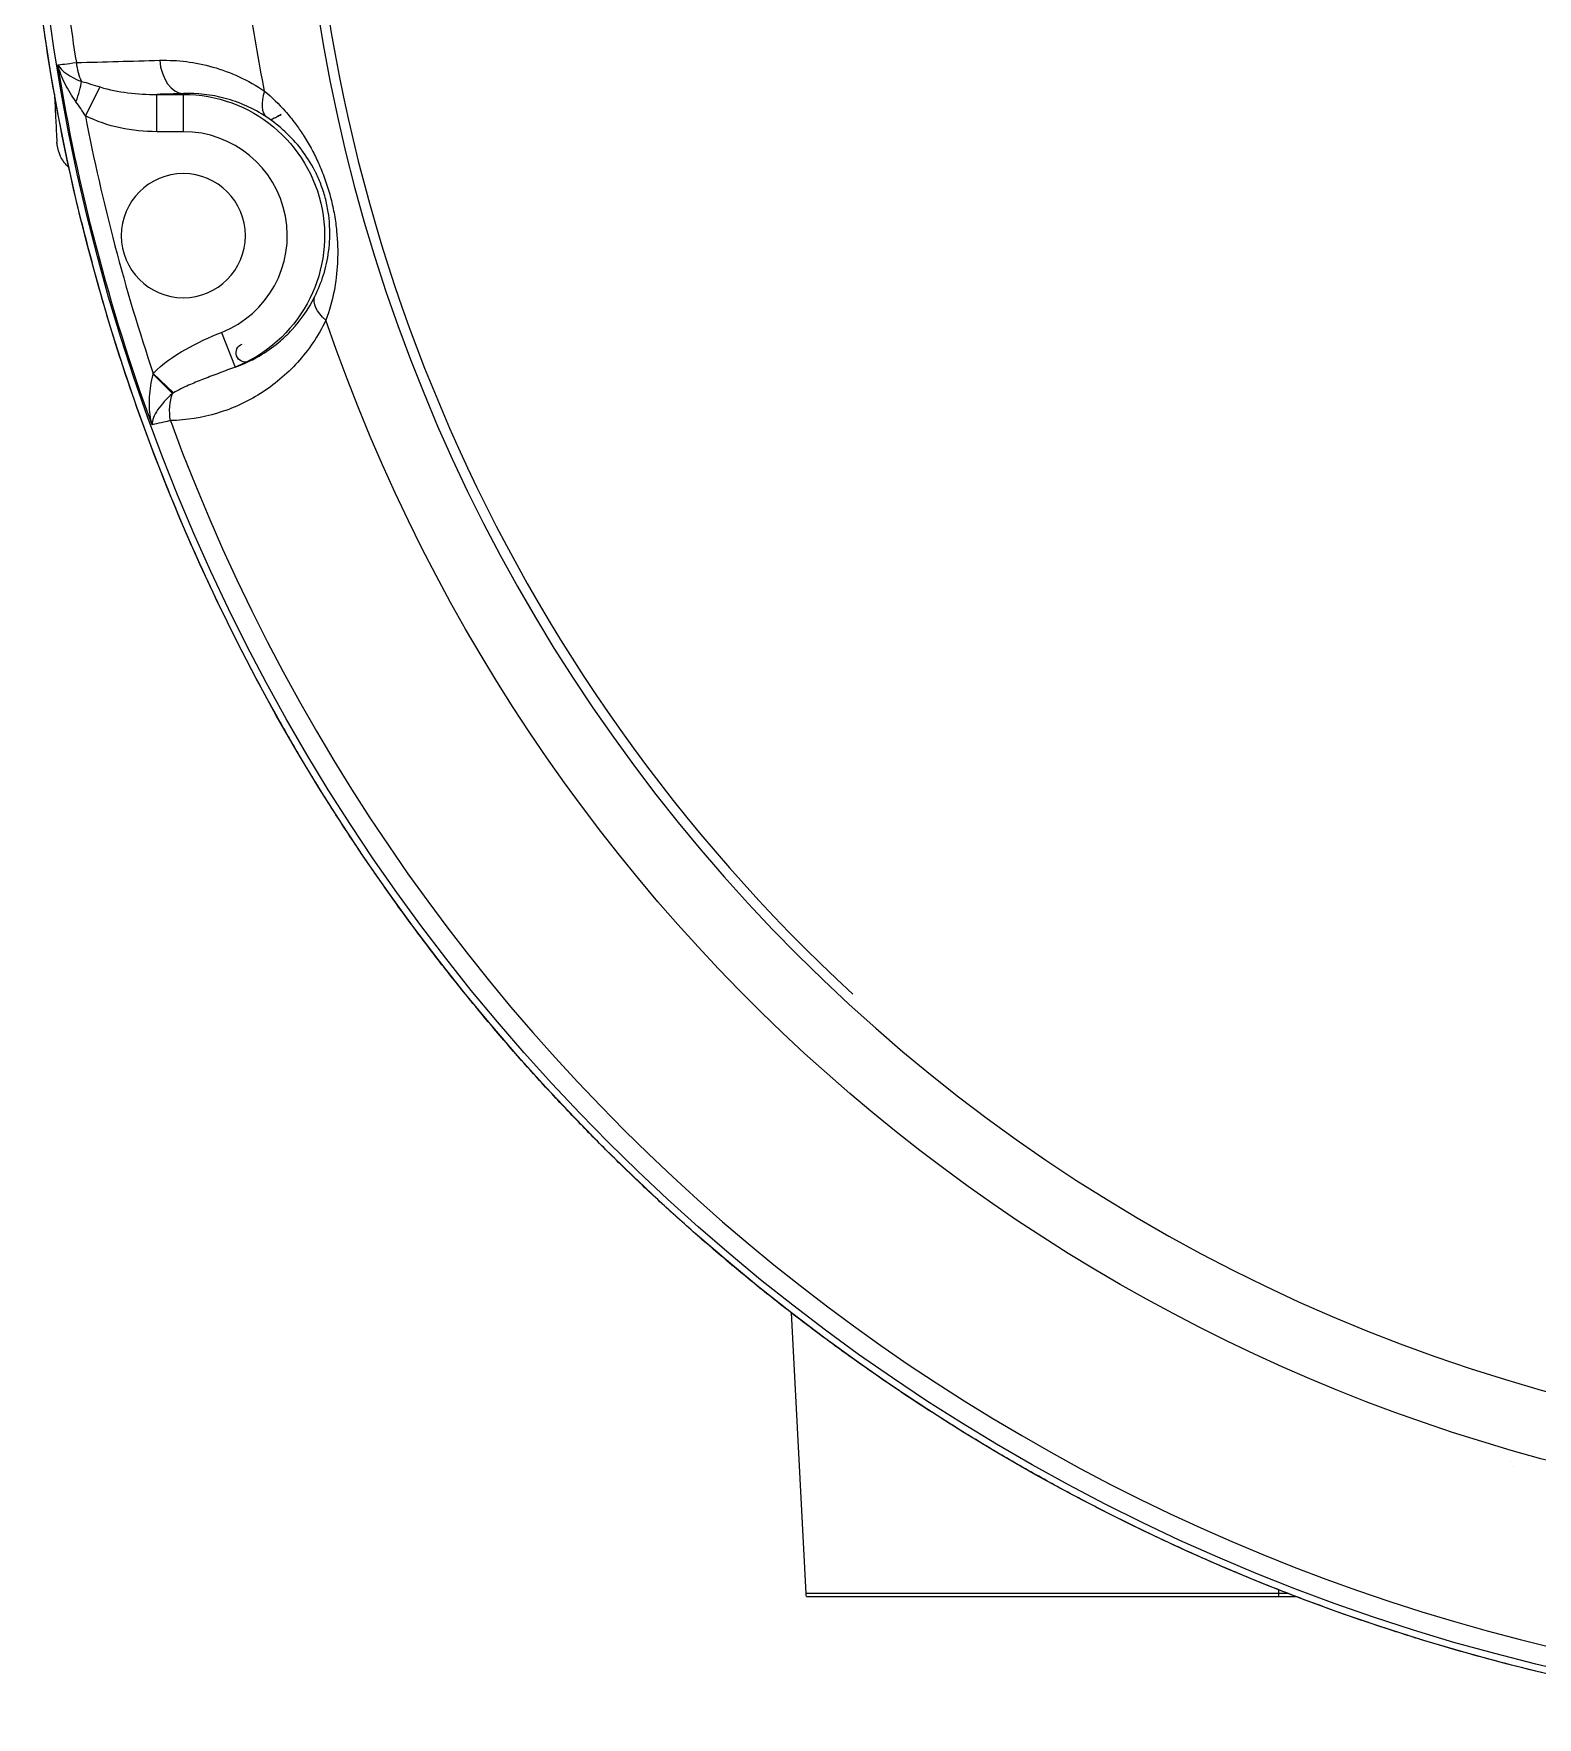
# Model space of a CAD drawing. Header units: millimetres. Extents: x 553637 to 584936, y 5008 to 53898.
# Drawn here: x 559747.9 to 559828.5, y 33126 to 33216.2 of the extents above; entities that cross this region are included whole.
import ezdxf

# ---------------------------------------------------------------- set-up
doc = ezdxf.new("R2010")
doc.units = ezdxf.units.MM
doc.header["$LTSCALE"] = 10
doc.header["$MEASUREMENT"] = 0
doc.layers.add('2', color=2, linetype='Continuous')

msp = doc.modelspace()

# ---------------------------------------------------------------- linework, layer by layer
at = {"layer": '2', "extrusion": (-1, 1.31047e-06, 1.33332e-29)}
for p, q in [((559750.697, 33211.798), (559751.489, 33213.335)), ((559754.53, 33210.939), (559754.53, 33212.938)), ((559754.53, 33212.938), (559755.946, 33212.938)), ((559755.946, 33212.979), (559755.946, 33212.938)), ((559755.946, 33210.939), (559755.946, 33212.938)), ((559755.946, 33210.939), (559754.53, 33210.939)), ((559757.995, 33200.193), (559758.731, 33198.335)), ((559754.335, 33197.993), (559755.418, 33196.951)), ((559789.307, 33132.631), (559788.519, 33147.667)), ((559815.147, 33132.631), (559789.307, 33132.631)), ((559814.61, 33132.841), (559814.605, 33132.631))]:
    msp.add_line(p, q, dxfattribs=at)
at = {"layer": '2', "extrusion": (3.3667e-22, 2.56909e-16, -1)}
msp.add_circle((-559755.946, 33205.371), 3.323, dxfattribs=at)
at = {"layer": '2'}
for centre, radius, start, end in [((559853.407, 33231.486), 91.357, 101.91624, 258.08361), ((559853.407, 33231.486), 90.824, 132.70931, 227.29054), ((559853.407, 33231.486), 104.558, 186.22866, 189.27067), ((559853.407, 33231.486), 104.58, 190.85086, 198.67851), ((559755.946, 33205.371), 5.569, 291.59707, 89.99992), ((559853.406, 33231.485), 105.999, 193.86382, 196.1359), ((559853.407, 33231.486), 104.558, 200.15205, 263.77506)]:
    msp.add_arc(centre, radius, start, end, dxfattribs=at)
at = {"layer": '2', "extrusion": (3.3667e-22, 2.56909e-16, -1)}
for centre, radius, start, end in [((-559853.407, 33231.486), 105.993, 275.64794, 354.35101), ((-559853.409, 33231.486), 106.002, 346.13618, 353.72619), ((-559853.407, 33231.486), 105.628, 276.2249, 353.77138), ((-559853.407, 33231.486), 94.905, 348.83296, 351.88402), ((-559853.407, 33231.486), 105.556, 339.9193, 350.74868), ((-559755.946, 33205.371), 7.567, 90.00008, 248.40302), ((-559754.882, 33205.086), 4.5, 12.84101, 13.05452), ((-559754.882, 33205.086), 4.5, 316.94608, 317.15927), ((-559853.407, 33231.486), 94.905, 278.09154, 341.16719), ((-559759.27, 33199.096), 0.5, 250.72533, 70.72533)]:
    msp.add_arc(centre, radius, start, end, dxfattribs=at)
at = {"layer": '2'}
for centre, major_axis, ratio, start_param, end_param in [((559751.484, 33214.849), (-0.058, 1.999), 0.63945, 1.655983, 2.20517), ((559755.946, 33214.978), (-0.058, 1.999), 0.63914, 1.65982, 3.096199), ((559749.494, 33212.419), (-0.851, -1.81), 0.295936, 1.779439, 2.436257), ((559853.604, 33231.544), (-96.958, -28.77), 0.99897, 6.179641, 6.179642), ((559761.561, 33213.354), (-1.117, -1.659), 0.509592, -1.098044, -0.040572), ((559760.75, 33211.624), (-0.439, -0.24), 0.000012, 1.828335, 4.969927), ((559754.316, 33198.421), (-0.312, -1.394), 0.082222, 1.244483, 1.277241), ((559853.604, 33231.544), (-96.958, -28.77), 0.99897, 0.048466, 0.048468), ((559827.673, 33144.254), (0.197, 4.996), 0.237928, 2.72856, 2.728701), ((559827.804, 33144.247), (0.369, 4.987), 0.205618, 2.900191, 2.900324)]:
    msp.add_ellipse(centre, major_axis=major_axis, ratio=ratio, start_param=start_param, end_param=end_param, dxfattribs=at)
at = {"layer": '2', "extrusion": (3.3667e-22, 2.56909e-16, -1)}
for centre, major_axis, ratio, start_param, end_param in [((559764.8, 33201.265), (-1.797, 0.879), 0.509592, -1.098044, -0.040572), ((559754.279, 33197.934), (-1.438, 1.39), 0.021477, 1.581863, 2.409649), ((559756.457, 33195.907), (0.053, -1.999), 0.622331, 1.363801, 2.118726), ((559813.645, 33132.736), (0, -2.003), 0.479426, 4.764738, 4.837585)]:
    msp.add_ellipse(centre, major_axis=major_axis, ratio=ratio, start_param=start_param, end_param=end_param, dxfattribs=at)
at = {"layer": '2'}
for points, degree in [([(559749.224, 33214.516), (559749.366, 33214.539), (559749.718, 33214.583), (559750.215, 33214.641)], 3), ([(559750.215, 33214.641), (559751.703, 33214.682), (559753.19, 33214.723), (559754.678, 33214.763)], 3), ([(559754.678, 33214.763), (559755.633, 33214.789), (559757.534, 33214.56), (559759.414, 33213.71), (559760.3, 33213.105)], 3), ([(559755.538, 33214.748), (559755.538, 33214.748), (559755.538, 33214.748), (559755.538, 33214.748)], 3), ([(559749.224, 33214.516), (559749.414, 33214.171), (559749.878, 33213.874), (559750.489, 33213.634)], 3), ([(559757.336, 33214.458), (559757.336, 33214.458), (559757.336, 33214.458), (559757.336, 33214.458)], 3), ([(559750.489, 33213.634), (559750.812, 33213.551), (559751.142, 33213.444), (559751.489, 33213.335)], 3), ([(559755.946, 33212.979), (559755.474, 33212.966), (559755.002, 33212.952), (559754.53, 33212.938)], 3), ([(559760.411, 33211.72), (559759.688, 33212.2), (559758.183, 33212.847), (559756.69, 33213.007), (559755.946, 33212.979)], 3), ([(559756.347, 33212.984), (559756.347, 33212.984), (559756.348, 33212.984), (559756.348, 33212.983)], 3), ([(559750.697, 33211.798), (559750.528, 33212.049), (559750.368, 33212.304), (559750.194, 33212.548)], 3), ([(559754.53, 33210.939), (559753.864, 33210.939), (559752.56, 33211.07), (559751.286, 33211.495), (559750.697, 33211.798)], 3), ([(559763.777, 33205.016), (559763.777, 33205.016), (559763.777, 33205.016), (559763.777, 33205.016)], 3), ([(559764.216, 33204.565), (559764.216, 33204.565), (559764.216, 33204.564), (559764.217, 33204.564)], 3), ([(559763.357, 33202.982), (559763.357, 33202.982), (559763.358, 33202.981), (559763.358, 33202.981)], 3), ([(559764.008, 33202.335), (559764.008, 33202.335), (559764.008, 33202.335), (559764.008, 33202.335)], 3), ([(559755.418, 33196.951), (559755.402, 33196.941), (559755.385, 33196.931), (559755.368, 33196.921)], 3), ([(559755.251, 33195.464), (559754.759, 33195.345), (559754.412, 33195.27), (559754.268, 33195.244)], 3), ([(559841.823, 33126.121), (559821.566, 33128.348), (559801.842, 33135.441), (559784.22, 33147.243), (559770.153, 33162.782), (559760.383, 33180.667)], 5), ([(559789.32, 33132.486), (559789.314, 33132.534), (559789.31, 33132.583), (559789.307, 33132.631)], 3), ([(559814.598, 33132.486), (559814.913, 33132.486), (559815.222, 33132.486), (559815.525, 33132.486)], 3)]:
    msp.add_open_spline(points, degree=degree, dxfattribs=at)
for points, knots in [([(559750.194, 33212.548), (559749.971, 33212.86), (559749.776, 33213.181), (559749.612, 33213.509), (559749.53, 33213.673), (559749.456, 33213.839), (559749.391, 33214.007), (559749.326, 33214.175), (559749.27, 33214.344), (559749.224, 33214.516)], [0, 0, 0, 0, 0.001164945, 0.001164945, 0.001164945, 0.001747418, 0.001747418, 0.001747418, 0.00232989, 0.00232989, 0.00232989, 0.00232989]), ([(559749.04, 33212.953), (559749.063, 33212.51), (559749.084, 33212.103), (559749.102, 33211.755), (559749.144, 33210.958), (559749.17, 33210.464), (559749.174, 33210.391), (559749.174, 33210.384), (559749.174, 33210.381), (559749.174, 33210.381)], [0.1496405, 0.1496405, 0.1496405, 0.1496405, 0.25, 0.25, 0.25, 0.4792936, 0.4792936, 0.4792936, 0.4999952, 0.4999952, 0.4999952, 0.4999952]), ([(559751.489, 33213.335), (559751.97, 33213.183), (559752.473, 33213.086), (559752.971, 33213.024), (559753.49, 33212.959), (559754.005, 33212.933), (559754.53, 33212.938)], [0.001243546, 0.001243546, 0.001243546, 0.001243546, 0.00282513, 0.00282513, 0.00282513, 0.004475942, 0.004475942, 0.004475942, 0.004475942]), ([(559760.3, 33213.105), (559760.695, 33212.779), (559761.059, 33212.425), (559761.396, 33212.044), (559761.59, 33211.825), (559761.775, 33211.598), (559761.952, 33211.36), (559762.092, 33211.172), (559762.227, 33210.978), (559762.357, 33210.777), (559762.377, 33210.746), (559762.397, 33210.716), (559762.416, 33210.685), (559762.564, 33210.451), (559762.706, 33210.208), (559762.841, 33209.957), (559762.961, 33209.731), (559763.076, 33209.499), (559763.184, 33209.259), (559763.196, 33209.231), (559763.208, 33209.204), (559763.22, 33209.177), (559763.339, 33208.908), (559763.449, 33208.63), (559763.549, 33208.346), (559763.649, 33208.062), (559763.739, 33207.773), (559763.818, 33207.48), (559763.896, 33207.187), (559763.963, 33206.89), (559764.018, 33206.595), (559764.073, 33206.299), (559764.117, 33206.003), (559764.149, 33205.712), (559764.152, 33205.681), (559764.155, 33205.651), (559764.158, 33205.62), (559764.214, 33205.069), (559764.228, 33204.533), (559764.206, 33204.009), (559764.205, 33203.973), (559764.203, 33203.936), (559764.201, 33203.899), (559764.175, 33203.386), (559764.115, 33202.884), (559764.019, 33202.393), (559763.916, 33201.867), (559763.772, 33201.353), (559763.584, 33200.85)], [0, 0, 0, 0, 0.00172158, 0.00172158, 0.00172158, 0.00271143, 0.00271143, 0.00271143, 0.00349563, 0.00349563, 0.00349563, 0.00361524, 0.00361524, 0.00361524, 0.00451905, 0.00451905, 0.00451905, 0.00533081, 0.00533081, 0.00533081, 0.00542286, 0.00542286, 0.00542286, 0.00632666, 0.00632666, 0.00632666, 0.00723047, 0.00723047, 0.00723047, 0.00813428, 0.00813428, 0.00813428, 0.00903809, 0.00903809, 0.00903809, 0.00913276, 0.00913276, 0.00913276, 0.01084571, 0.01084571, 0.01084571, 0.01096584, 0.01096584, 0.01096584, 0.01265333, 0.01265333, 0.01265333, 0.01446095, 0.01446095, 0.01446095, 0.01446095]), ([(559762.987, 33202.105), (559763.176, 33202.487), (559763.331, 33202.872), (559763.455, 33203.273), (559763.578, 33203.674), (559763.67, 33204.089), (559763.727, 33204.521), (559763.729, 33204.538), (559763.732, 33204.556), (559763.734, 33204.573), (559763.786, 33204.989), (559763.808, 33205.421), (559763.784, 33205.888), (559763.783, 33205.906), (559763.782, 33205.924), (559763.781, 33205.943), (559763.767, 33206.169), (559763.743, 33206.402), (559763.706, 33206.638), (559763.667, 33206.893), (559763.614, 33207.15), (559763.546, 33207.403), (559763.478, 33207.657), (559763.396, 33207.906), (559763.303, 33208.147), (559763.216, 33208.371), (559763.12, 33208.587), (559763.018, 33208.791), (559763.01, 33208.806), (559763.003, 33208.822), (559762.995, 33208.837), (559762.782, 33209.256), (559762.544, 33209.623), (559762.289, 33209.959), (559762.279, 33209.972), (559762.269, 33209.985), (559762.259, 33209.998), (559761.998, 33210.337), (559761.718, 33210.642), (559761.419, 33210.922), (559761.413, 33210.928), (559761.406, 33210.934), (559761.4, 33210.94), (559761.093, 33211.225), (559760.766, 33211.484), (559760.411, 33211.72)], [0, 0, 0, 0, 0.00157829, 0.00157829, 0.00157829, 0.00315658, 0.00315658, 0.00315658, 0.00321914, 0.00321914, 0.00321914, 0.00473487, 0.00473487, 0.00473487, 0.00479424, 0.00479424, 0.00479424, 0.00552401, 0.00552401, 0.00552401, 0.00631316, 0.00631316, 0.00631316, 0.0071023, 0.0071023, 0.0071023, 0.00783633, 0.00783633, 0.00783633, 0.00789145, 0.00789145, 0.00789145, 0.00941019, 0.00941019, 0.00941019, 0.00946973, 0.00946973, 0.00946973, 0.01101542, 0.01101542, 0.01101542, 0.01104802, 0.01104802, 0.01104802, 0.01262631, 0.01262631, 0.01262631, 0.01262631]), ([(559749.816, 33209.016), (559749.787, 33209.042), (559749.76, 33209.069), (559749.586, 33209.249), (559749.461, 33209.428), (559749.277, 33209.811), (559749.215, 33210.02), (559749.185, 33210.256), (559749.182, 33210.281), (559749.179, 33210.318), (559749.178, 33210.331), (559749.176, 33210.35), (559749.176, 33210.356), (559749.175, 33210.365), (559749.175, 33210.369), (559749.175, 33210.373), (559749.175, 33210.375), (559749.175, 33210.377), (559749.174, 33210.378), (559749.174, 33210.379), (559749.174, 33210.38), (559749.174, 33210.38), (559749.174, 33210.38), (559749.174, 33210.381), (559749.174, 33210.381), (559749.174, 33210.381), (559749.174, 33210.381), (559749.174, 33210.381), (559749.174, 33210.381), (559749.174, 33210.381), (559749.174, 33210.381), (559749.174, 33210.381), (559749.174, 33210.381), (559749.174, 33210.381)], [0.532798, 0.532798, 0.532798, 0.532798, 0.648006, 0.648006, 1.284865, 1.284865, 1.922783, 1.922783, 1.99826, 1.99826, 2.036048, 2.036048, 2.054948, 2.054948, 2.064398, 2.064398, 2.069124, 2.069124, 2.071487, 2.071487, 2.072671, 2.072671, 2.073269, 2.073269, 2.073585, 2.073585, 2.07368, 2.07368, 2.073759, 2.073759, 2.07389, 2.07389, 2.074032, 2.074032, 2.074032, 2.074032]), ([(559760.383, 33180.667), (559758.533, 33184.053), (559756.869, 33187.538), (559753.929, 33194.674), (559752.655, 33198.32), (559751.583, 33202.027)], [0, 0, 0, 0, 1.157652, 1.157652, 2.315306, 2.315306, 2.315306, 2.315306]), ([(559758.731, 33198.334), (559759.234, 33198.512), (559759.716, 33198.742), (559760.173, 33199.024), (559760.512, 33199.232), (559760.837, 33199.47), (559761.144, 33199.734), (559761.358, 33199.917), (559761.563, 33200.115), (559761.76, 33200.326), (559762.23, 33200.832), (559762.645, 33201.416), (559762.987, 33202.105)], [0.002662359, 0.002662359, 0.002662359, 0.002662359, 0.004988355, 0.004988355, 0.004988355, 0.006709358, 0.006709358, 0.006709358, 0.007902151, 0.007902151, 0.007902151, 0.010756357, 0.010756357, 0.010756357, 0.010756357]), ([(559763.584, 33200.85), (559763.168, 33199.985), (559762.656, 33199.239), (559762.065, 33198.586), (559761.474, 33197.933), (559760.803, 33197.374), (559760.081, 33196.918), (559759.357, 33196.46), (559758.586, 33196.11), (559757.773, 33195.865), (559756.965, 33195.622), (559756.117, 33195.484), (559755.251, 33195.464)], [0, 0, 0, 0, 0.00327858, 0.00327858, 0.00327858, 0.00655715, 0.00655715, 0.00655715, 0.0098453, 0.0098453, 0.0098453, 0.01311431, 0.01311431, 0.01311431, 0.01311431]), ([(559754.335, 33197.993), (559754.842, 33198.52), (559755.437, 33198.923), (559756.058, 33199.275), (559756.679, 33199.628), (559757.326, 33199.928), (559757.995, 33200.193)], [0.000083361, 0.000083361, 0.000083361, 0.000083361, 0.002276737, 0.002276737, 0.002276737, 0.004470112, 0.004470112, 0.004470112, 0.004470112]), ([(559754.268, 33195.244), (559754.223, 33195.421), (559754.19, 33195.602), (559754.167, 33195.787), (559754.143, 33195.972), (559754.131, 33196.159), (559754.129, 33196.35), (559754.127, 33196.435), (559754.128, 33196.52), (559754.131, 33196.606), (559754.133, 33196.648), (559754.135, 33196.69), (559754.137, 33196.732), (559754.159, 33197.134), (559754.221, 33197.542), (559754.324, 33197.95)], [0, 0, 0, 0, 0.00060278, 0.00060278, 0.00060278, 0.001205559, 0.001205559, 0.001205559, 0.001475038, 0.001475038, 0.001475038, 0.001607412, 0.001607412, 0.001607412, 0.002864337, 0.002864337, 0.002864337, 0.002864337]), ([(559758.731, 33198.335), (559758.453, 33198.229), (559758.174, 33198.124), (559757.896, 33198.018), (559757.617, 33197.912), (559757.338, 33197.806), (559757.06, 33197.698), (559757.032, 33197.687), (559757.004, 33197.676), (559756.976, 33197.665), (559756.726, 33197.567), (559756.476, 33197.468), (559756.229, 33197.36), (559756.091, 33197.3), (559755.954, 33197.237), (559755.819, 33197.17), (559755.684, 33197.102), (559755.55, 33197.03), (559755.418, 33196.951)], [0.000000019, 0.000000019, 0.000000019, 0.000000019, 0.000950335, 0.000950335, 0.000950335, 0.00190067, 0.00190067, 0.00190067, 0.001997029, 0.001997029, 0.001997029, 0.002851005, 0.002851005, 0.002851005, 0.003326172, 0.003326172, 0.003326172, 0.00380134, 0.00380134, 0.00380134, 0.00380134]), ([(559755.368, 33196.921), (559755.044, 33196.631), (559754.765, 33196.331), (559754.571, 33196.042), (559754.473, 33195.898), (559754.397, 33195.757), (559754.346, 33195.623), (559754.295, 33195.489), (559754.269, 33195.362), (559754.268, 33195.244)], [0, 0, 0, 0, 0.001302123, 0.001302123, 0.001302123, 0.001953184, 0.001953184, 0.001953184, 0.002604246, 0.002604246, 0.002604246, 0.002604246]), ([(559789.32, 33132.486), (559789.32, 33132.486), (559789.355, 33132.486), (559789.669, 33132.486), (559790.344, 33132.486), (559792.477, 33132.486), (559793.915, 33132.486), (559797.372, 33132.486), (559799.357, 33132.486), (559803.619, 33132.486), (559805.855, 33132.486), (559809.212, 33132.486), (559810.339, 33132.486), (559812.532, 33132.486), (559813.592, 33132.486), (559814.598, 33132.486)], [1.83403, 1.83403, 1.83403, 1.83403, 2.02299, 2.02299, 2.690662, 2.690662, 3.358333, 3.358333, 4.025917, 4.025917, 4.693537, 4.693537, 5.037705, 5.037705, 5.38188, 5.38188, 5.38188, 5.38188])]:
    msp.add_open_spline(points, degree=3, knots=knots, dxfattribs=at)

doc.saveas('drawing.dxf')
